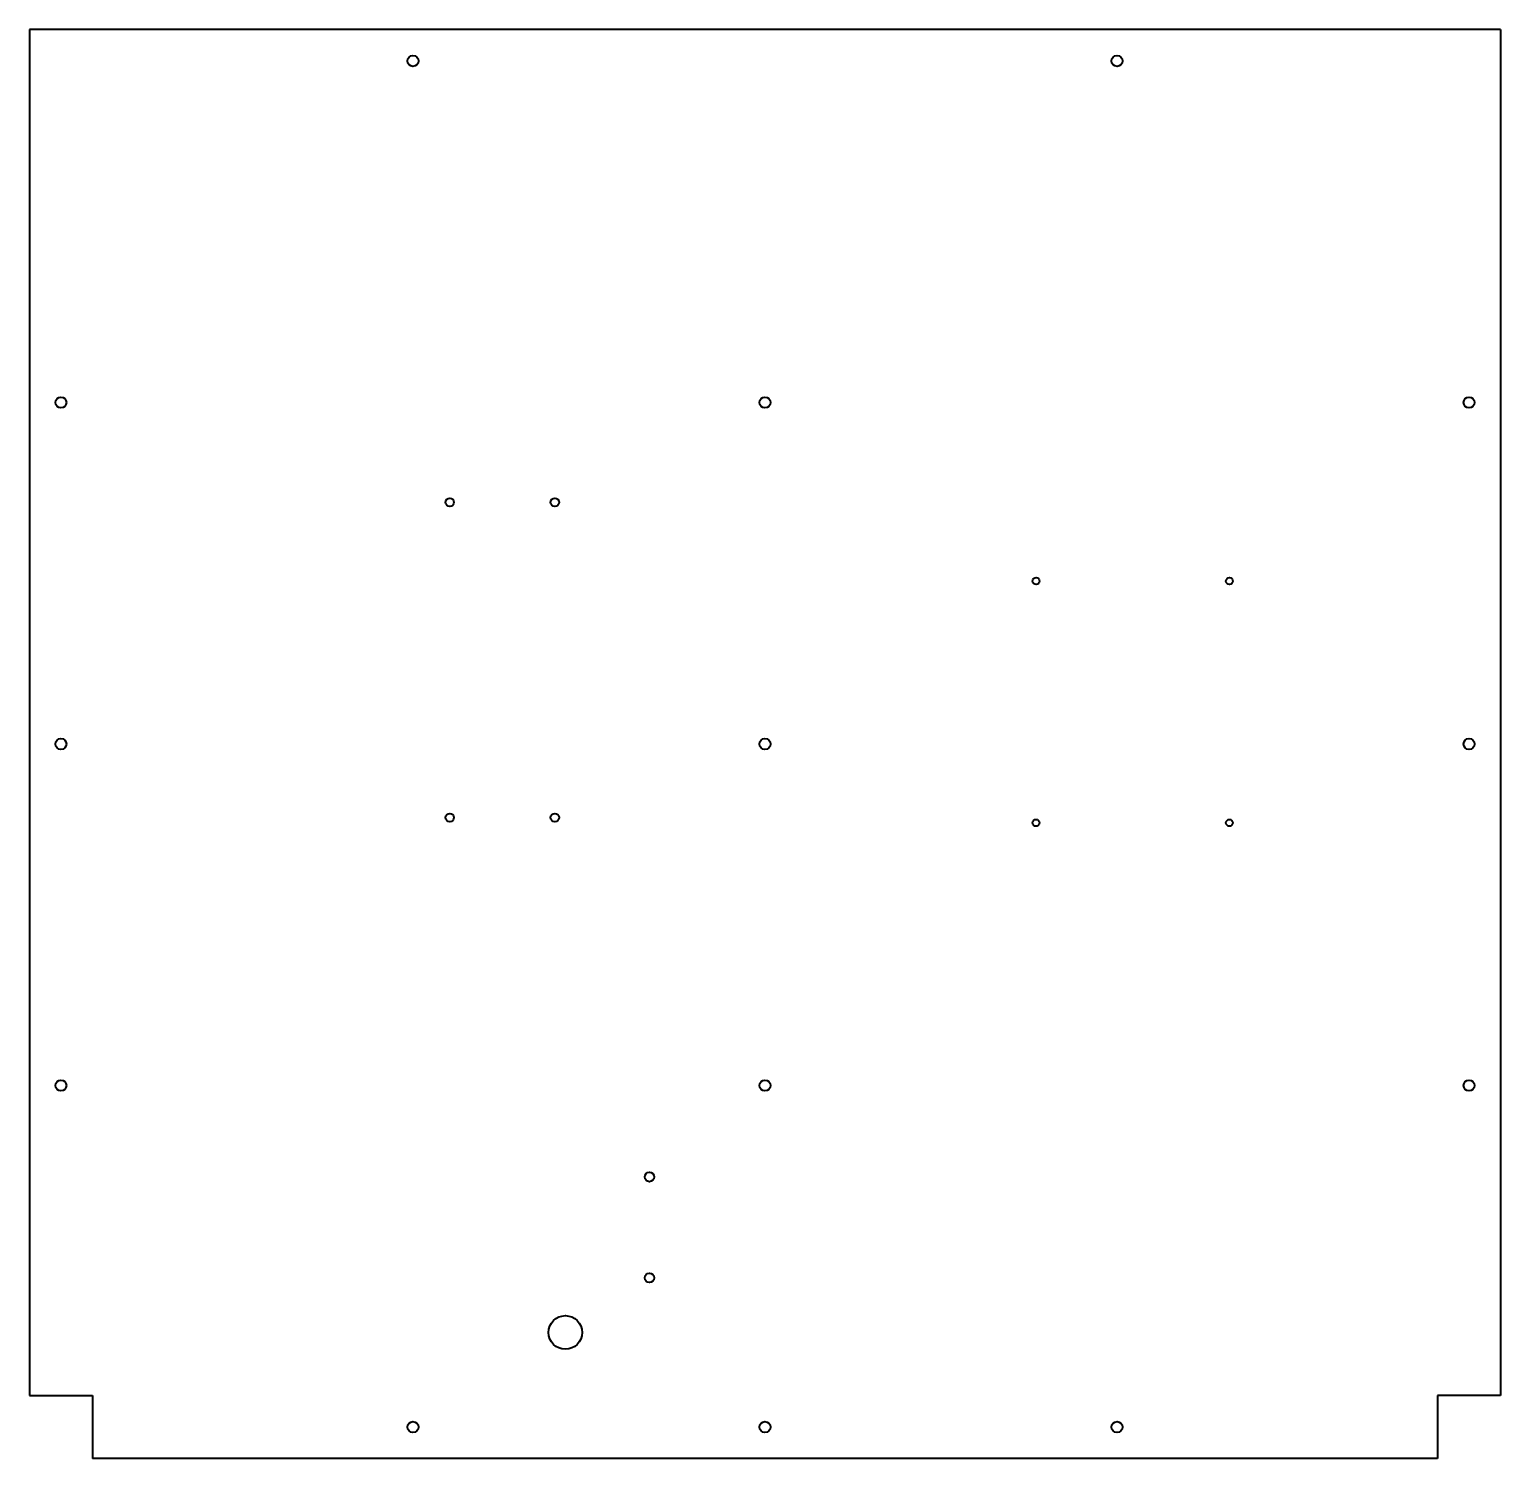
# Model space of a CAD drawing. Header units: millimetres. Extents: x -350 to 350, y -340 to 340.
import ezdxf

# ---------------------------------------------------------------- set-up
doc = ezdxf.new("R2010")
doc.units = ezdxf.units.MM
doc.header["$MEASUREMENT"] = 0
doc.layers.add('ModelSketch_Visible', color=7, linetype='Continuous', lineweight=40)

msp = doc.modelspace()

# ---------------------------------------------------------------- linework, layer by layer
at = {"layer": 'ModelSketch_Visible'}
for p, q in [((350, 340), (-350, 340)), ((-350, 340), (-350, -310)), ((-350, 340), (-350, -310)), ((350, 340), (-350, 340)), ((350, 340), (350, -310)), ((350, 340), (350, -310)), ((-350, -310), (-320, -310)), ((-350, -310), (-320, -310)), ((-320, -310), (-320, -340)), ((-320, -310), (-320, -340)), ((320, -310), (320, -340)), ((350, -310), (320, -310)), ((320, -310), (320, -340)), ((350, -310), (320, -310)), ((320, -340), (-320, -340)), ((320, -340), (-320, -340))]:
    msp.add_line(p, q, dxfattribs=at)
for centre, radius in [((-167.5, 325), 2.6), ((-167.5, 325), 2.6), ((167.5, 325), 2.6), ((167.5, 325), 2.6), ((-335, 162.5), 2.6), ((-335, 162.5), 2.6), ((0, 162.5), 2.6), ((0, 162.5), 2.6), ((335, 162.5), 2.6), ((335, 162.5), 2.6), ((-150, 115), 2), ((-150, 115), 2), ((-100, 115), 2), ((-100, 115), 2), ((129, 77.5), 1.65), ((129, 77.5), 1.65), ((221, 77.5), 1.65), ((221, 77.5), 1.65), ((-335, 0), 2.6), ((-335, 0), 2.6), ((0, 0), 2.6), ((0, 0), 2.6), ((335, 0), 2.6), ((335, 0), 2.6), ((-150, -35), 2), ((-150, -35), 2), ((-100, -35), 2), ((-100, -35), 2), ((129, -37.5), 1.65), ((129, -37.5), 1.65), ((221, -37.5), 1.65), ((221, -37.5), 1.65), ((-335, -162.5), 2.6), ((-335, -162.5), 2.6), ((0, -162.5), 2.6), ((0, -162.5), 2.6), ((335, -162.5), 2.6), ((335, -162.5), 2.6), ((-55, -206), 2.25), ((-55, -206), 2.25), ((-55, -254), 2.25), ((-55, -254), 2.25), ((-95, -280), 8), ((-95, -280), 8), ((-167.5, -325), 2.6), ((-167.5, -325), 2.6), ((0, -325), 2.6), ((0, -325), 2.6), ((167.5, -325), 2.6), ((167.5, -325), 2.6)]:
    msp.add_circle(centre, radius, dxfattribs=at)

doc.saveas('drawing.dxf')
